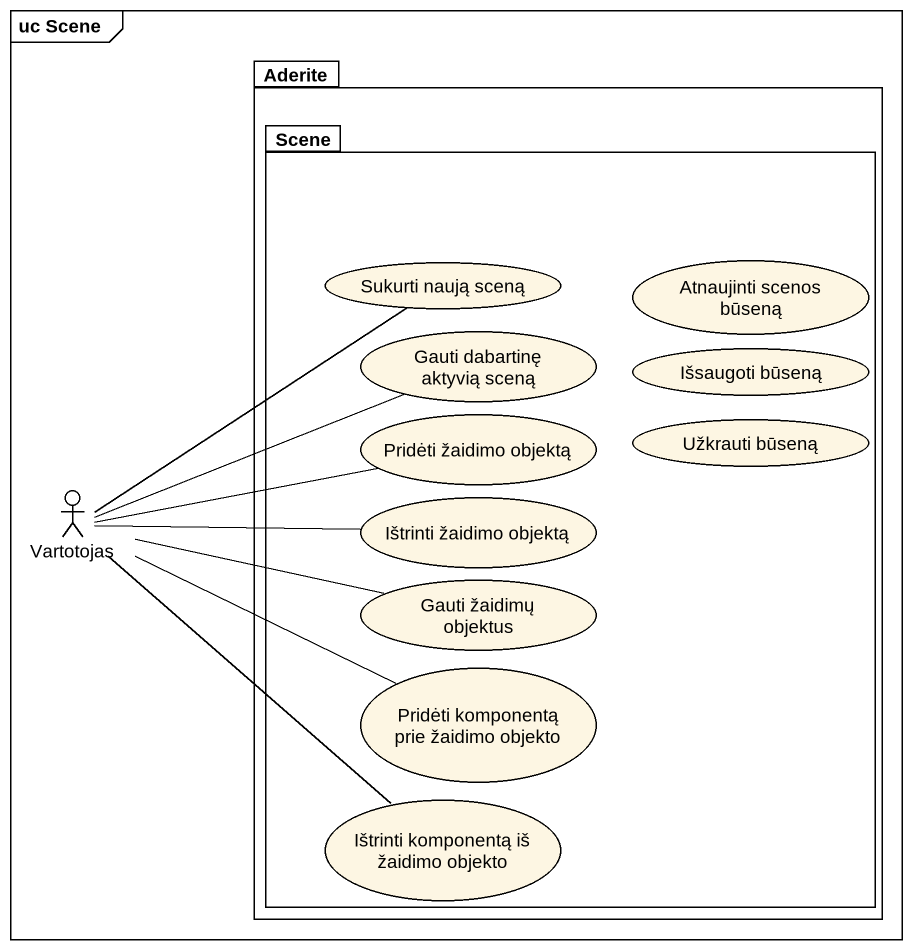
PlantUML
@startuml
mainframe uc Scene
package Aderite {
  package Scene {
    usecase "Sukurti naują sceną" as Sukurti_naują_sceną
    usecase "Atnaujinti scenos būseną" as Atnaujinti_scenos_būseną
    usecase "Gauti dabartinę aktyvią sceną" as Gauti_dabartinę_aktyvią
    usecase "Išsaugoti būseną" as Išsaugoti_būseną
    usecase "Pridėti žaidimo objektą" as Pridėti_žaidimo_objektą
    usecase "Užkrauti būseną" as Užkrauti_būseną
    usecase "Ištrinti žaidimo objektą" as Ištrinti_žaidimo_objektą
    usecase "Gauti žaidimų objektus" as Gauti_žaidimų_objektus
    usecase "Pridėti komponentą prie žaidimo objekto" as Pridėti_komponentą_prie
    usecase "Ištrinti komponentą iš žaidimo objekto" as Ištrinti_komponentą_iš
  }
}
actor Vartotojas
Vartotojas -up- Sukurti_naują_sceną
Vartotojas -right- Gauti_dabartinę_aktyvią
Vartotojas -right- Pridėti_žaidimo_objektą
Vartotojas -right- Ištrinti_žaidimo_objektą
Vartotojas -right- Gauti_žaidimų_objektus
Vartotojas -right- Pridėti_komponentą_prie
Vartotojas -- Ištrinti_komponentą_iš
@enduml
